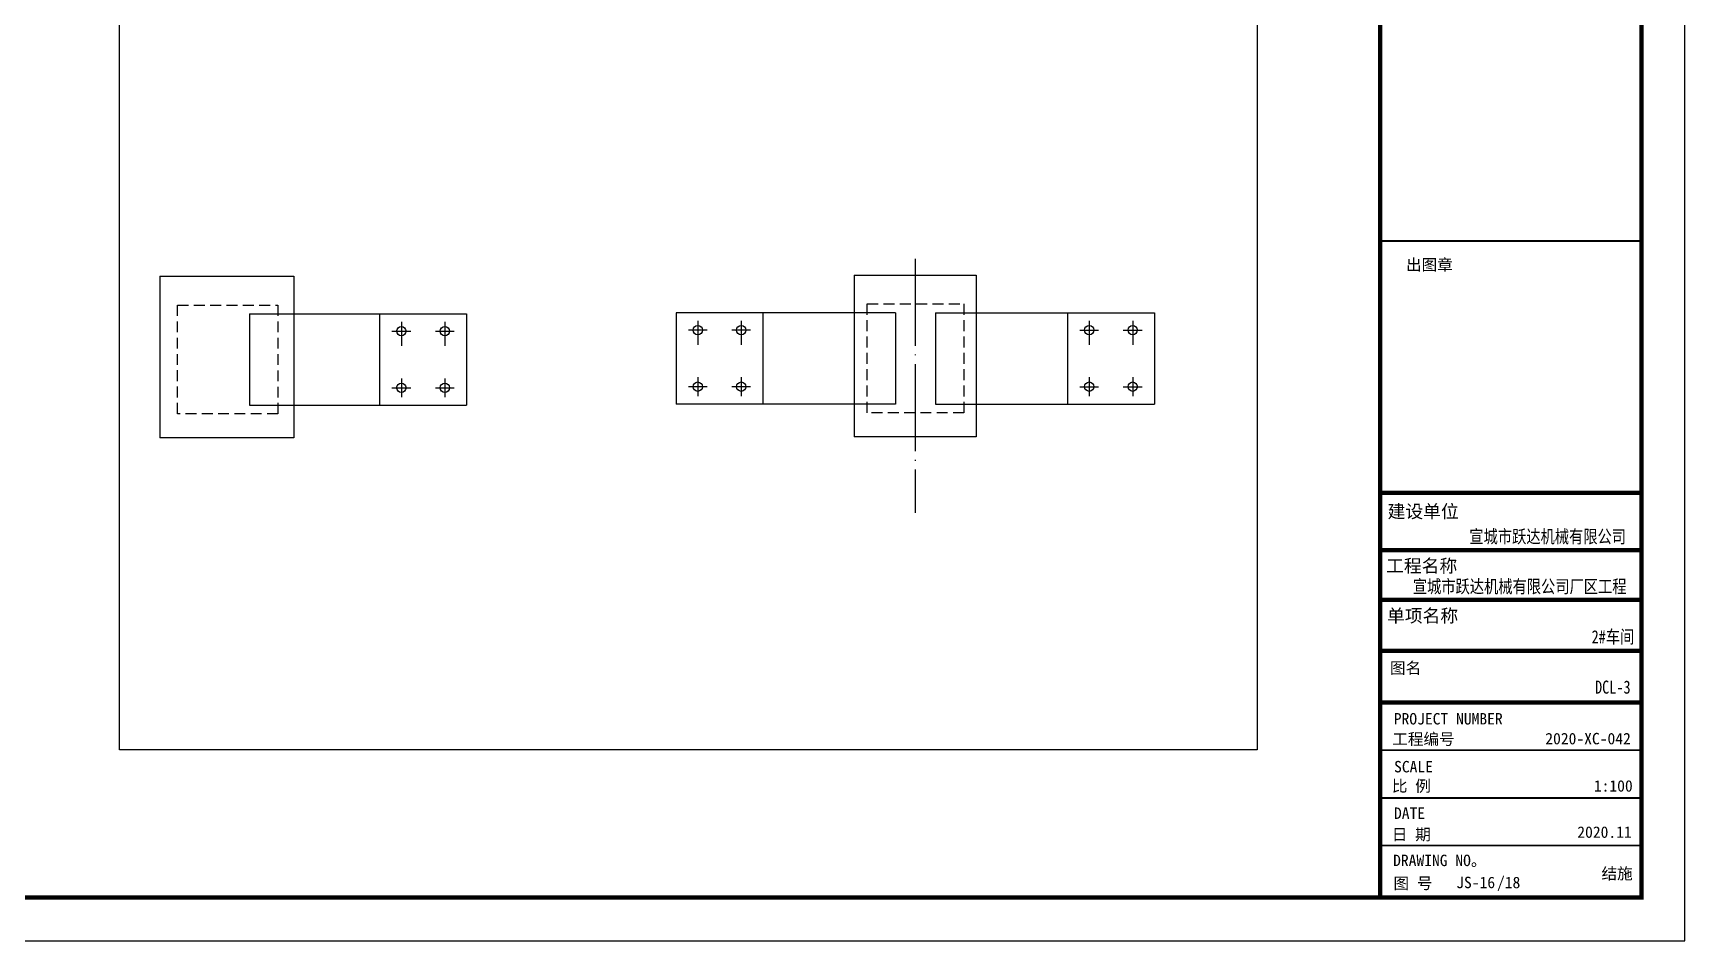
# Model space of a CAD drawing. Extents: x 69728788 to 150163257, y 20675998 to 43663798.
# Drawn here: x 75093006 to 75130986, y 20762739 to 20783597 of the extents above; entities that cross this region are included whole.
import ezdxf

# ---------------------------------------------------------------- set-up
doc = ezdxf.new("R2010")
doc.units = 0
doc.header["$LTSCALE"] = 1000
doc.header["$MEASUREMENT"] = 0
for name, pattern in [('DASHED2', [0.375, 0.25, -0.125]), ('DOTE', [2.42, 2, -0.2, 0.02, -0.2]), ('X', [5, 3, -2])]:
    doc.linetypes.add(name, pattern=pattern)
doc.layers.get('0').update_dxf_attribs({"linetype": 'CONTINUOUS'})
for name, color, linetype in [('DOTE', 251, 'DOTE'), ('PUB_HATCH', 8, 'CONTINUOUS'), ('PUB_TITLE', 4, 'CONTINUOUS'), ('TEXT', 7, 'CONTINUOUS'), ('吊车', 6, 'CONTINUOUS'), ('图框', 253, 'CONTINUOUS')]:
    doc.layers.add(name, color=color, linetype=linetype)
doc.styles.add('-黑体', font='simhei.ttf')
doc.styles.add('宋体', font='', dxfattribs={"width": 0.8})
doc.styles.add('黑体', font='simhei.ttf', dxfattribs={"width": 0.6, "height": 4.3})
doc.styles.get('宋体').set_extended_font_data('SimSun')

msp = doc.modelspace()

# ---------------------------------------------------------------- linework, layer by layer
for p, q in [((75095923.6, 20778013.3), (75098999.6, 20778013.3)), ((75095923.6, 20778013.3), (75095923.6, 20774296.7)), ((75098999.6, 20778013.3), (75098999.6, 20774296.7)), ((75111888, 20778038.2), (75114688.5, 20778038.2)), ((75111888, 20778038.2), (75111888, 20774321.6)), ((75114688.5, 20778038.2), (75114688.5, 20774321.6)), ((75097985.6, 20777147.9), (75102973, 20777147.9)), ((75102973, 20777147.9), (75102973, 20775048.5)), ((75112836, 20777172.8), (75107788.7, 20777172.8)), ((75107788.7, 20777172.8), (75107788.7, 20775073.4)), ((75113758.2, 20777172.8), (75118787.7, 20777172.8)), ((75118787.7, 20777172.8), (75118787.7, 20775073.4)), ((75101258.5, 20776748.3), (75101688.5, 20776748.3)), ((75101473.5, 20776963.3), (75101473.5, 20776408.2)), ((75102258.4, 20776748.3), (75102688.5, 20776748.3)), ((75102473.4, 20776963.3), (75102473.4, 20776408.2)), ((75108503.3, 20776773.2), (75108073.3, 20776773.2)), ((75108288.3, 20776988.2), (75108288.3, 20776433.1)), ((75109503.2, 20776773.2), (75109073.2, 20776773.2)), ((75109288.2, 20776988.2), (75109288.2, 20776433.1)), ((75117073.2, 20776773.2), (75117503.3, 20776773.2)), ((75117288.2, 20776988.2), (75117288.2, 20776433.1)), ((75118073.1, 20776773.2), (75118503.2, 20776773.2)), ((75118288.1, 20776988.2), (75118288.1, 20776433.1)), ((75101473.5, 20775663.1), (75101473.5, 20775233)), ((75102473.4, 20775663.1), (75102473.4, 20775233)), ((75108288.3, 20775688), (75108288.3, 20775257.9)), ((75109288.2, 20775688), (75109288.2, 20775257.9)), ((75117288.2, 20775688), (75117288.2, 20775257.9)), ((75118288.1, 20775688), (75118288.1, 20775257.9)), ((75101258.5, 20775448.1), (75101688.5, 20775448.1)), ((75102258.4, 20775448.1), (75102688.5, 20775448.1)), ((75108503.3, 20775473), (75108073.3, 20775473)), ((75109503.2, 20775473), (75109073.2, 20775473)), ((75117073.2, 20775473), (75117503.3, 20775473)), ((75118073.1, 20775473), (75118503.2, 20775473)), ((75097985.6, 20775048.5), (75102973, 20775048.5)), ((75112836, 20775073.4), (75107788.7, 20775073.4)), ((75113758.2, 20775073.4), (75118787.7, 20775073.4)), ((75098999.6, 20774296.7), (75095923.6, 20774296.7)), ((75114688.5, 20774321.6), (75111888, 20774321.6))]:
    msp.add_line(p, q)
at = {"linetype": 'X'}
for p, q in [((75097985.6, 20777147.9), (75097985.6, 20775048.5)), ((75100973.9, 20777147.9), (75100973.9, 20775048.5)), ((75109787.8, 20777172.8), (75109787.8, 20775073.4)), ((75112836, 20777172.8), (75112836, 20775073.4)), ((75113758.2, 20777172.8), (75113758.2, 20775073.4)), ((75116788.6, 20777172.8), (75116788.6, 20775073.4))]:
    msp.add_line(p, q, dxfattribs=at)
for centre in [(75101473.5, 20776748.3), (75102473.4, 20776748.3), (75108288.3, 20776773.2), (75109288.2, 20776773.2), (75117288.2, 20776773.2), (75118288.1, 20776773.2), (75101473.5, 20775448.1), (75102473.4, 20775448.1), (75108288.3, 20775473), (75109288.2, 20775473), (75117288.2, 20775473), (75118288.1, 20775473)]:
    msp.add_circle(centre, 107.5)
at = {"layer": 'DOTE'}
msp.add_line((75113288.2, 20778413), (75113288.2, 20772575), dxfattribs=at)
at = {"layer": 'PUB_HATCH', "linetype": 'DASHED2'}
for points in [[(75096330.3, 20777347.9), (75098635.8, 20777347.9), (75098635.8, 20774848.5), (75096330.3, 20774848.5)], [(75112185.9, 20777372.8), (75114408.3, 20777372.8), (75114408.3, 20774873.4), (75112185.9, 20774873.4)]]:
    msp.add_lwpolyline(points, close=True, dxfattribs=at)
at = {"layer": 'PUB_TITLE'}
msp.add_lwpolyline([(75041786, 20762739), (75130986, 20762739), (75130986, 20804739), (75041786, 20804739)], close=True, dxfattribs=at)
at = {"layer": 'PUB_TITLE', "const_width": 100}
msp.add_lwpolyline([(75044286, 20763739), (75129986, 20763739), (75129986, 20803739), (75044286, 20803739)], close=True, dxfattribs=at)
at = {"layer": '吊车'}
msp.add_lwpolyline([(75094993.9, 20801714.5), (75121149, 20801714.5), (75121149, 20767130.6), (75094993.9, 20767130.6)], close=True, dxfattribs=at)
at = {"layer": '图框', "color": 4}
for points, const_width in [([(75123976.7, 20803739), (75123976.7, 20763739)], 98.6), ([(75123976.7, 20773030.3), (75129964.1, 20773030.3)], 99.6), ([(75123976.7, 20771713.3), (75129966, 20771713.3)], 99.6), ([(75123976.7, 20770574), (75129986, 20770574)], 99.6), ([(75123976.7, 20769403.2), (75129986, 20769403.2)], 99.6), ([(75123976.7, 20768218.7), (75129986, 20768218.7)], 99.6), ([(75123976.7, 20767119.8), (75129986, 20767119.8)], 40.3), ([(75123976.7, 20766022.9), (75129986, 20766022.9)], 40.3), ([(75123976.7, 20764934.2), (75129986, 20764934.2)], 40.3)]:
    msp.add_lwpolyline(points, dxfattribs=dict(at, const_width=const_width))
at = {"layer": '图框', "color": 0, "const_width": 50}
msp.add_lwpolyline([(75123976.7, 20778821.4), (75129986, 20778821.4)], dxfattribs=at)

# ---------------------------------------------------------------- texts
at = {"insert": (75126112.8, 20771882), "char_height": 1.667, "width": 29.39, "attachment_point": 1}
msp.add_mtext('宣城嘉怡纸箱包装有限公司', dxfattribs=at)
at = {"layer": 'TEXT', "color": 3, "style": '-黑体', "width": 0.8}
for s, p in [('宣城市跃达机械有限公司', (75126028.4, 20771879.8)), ('宣城市跃达机械有限公司厂区工程', (75124729.1, 20770732.6)), ('2#车间', (75128840.2, 20769576.9)), ('DCL-3', (75128918.7, 20768420.7))]:
    msp.add_text(s, height=300.15, dxfattribs=at).set_placement(p)
at = {"layer": '图框', "color": 4}
for s, height, style, p in [('出图章', 262.94, '黑体', (75124571.9, 20778141)), ('建设单位', 300, '黑体', (75124148.4, 20772457.6)), ('工程名称', 300, '黑体', (75124115.2, 20771206.1)), ('单项名称', 300, '黑体', (75124135.2, 20770060.3)), ('图名', 262.94, '黑体', (75124204.4, 20768878.2)), ('工程编号', 262.94, '黑体', (75124255.9, 20767246.9)), ('2020-XC-042', 262.944, '宋体', (75127774.2, 20767255.9)), ('SCALE', 262.94, '黑体', (75124297.8, 20766611.3)), ('比 例', 262.94, '黑体', (75124247, 20766168.4)), ('1:100', 262.94, '宋体', (75128890.7, 20766169.4)), ('DATE', 262.94, '黑体', (75124296.4, 20765542.7)), ('日 期', 262.94, '黑体', (75124247, 20765055.6)), ('2020.11', 262.94, '宋体', (75128510.1, 20765107.9)), ('DRAWING NO。', 262.944, '黑体', (75124275.6, 20764458)), ('图 号', 262.94, '黑体', (75124284.4, 20763933))]:
    msp.add_text(s, height=height, dxfattribs=dict(at, style=style)).set_placement(p)
at = {"layer": '图框', "color": 0, "style": '黑体'}
msp.add_text('PROJECT NUMBER', height=262.944, dxfattribs=at).set_placement((75124291.3, 20767711.7))
at = {"layer": '图框', "color": 3, "style": '宋体'}
for s, p in [('JS-16', (75125726.6, 20763951.3)), ('/18', (75126664.3, 20763951.3)), ('结施', (75129067.9, 20764155.5))]:
    msp.add_text(s, height=262.94, dxfattribs=at).set_placement(p)

doc.saveas('drawing.dxf')
